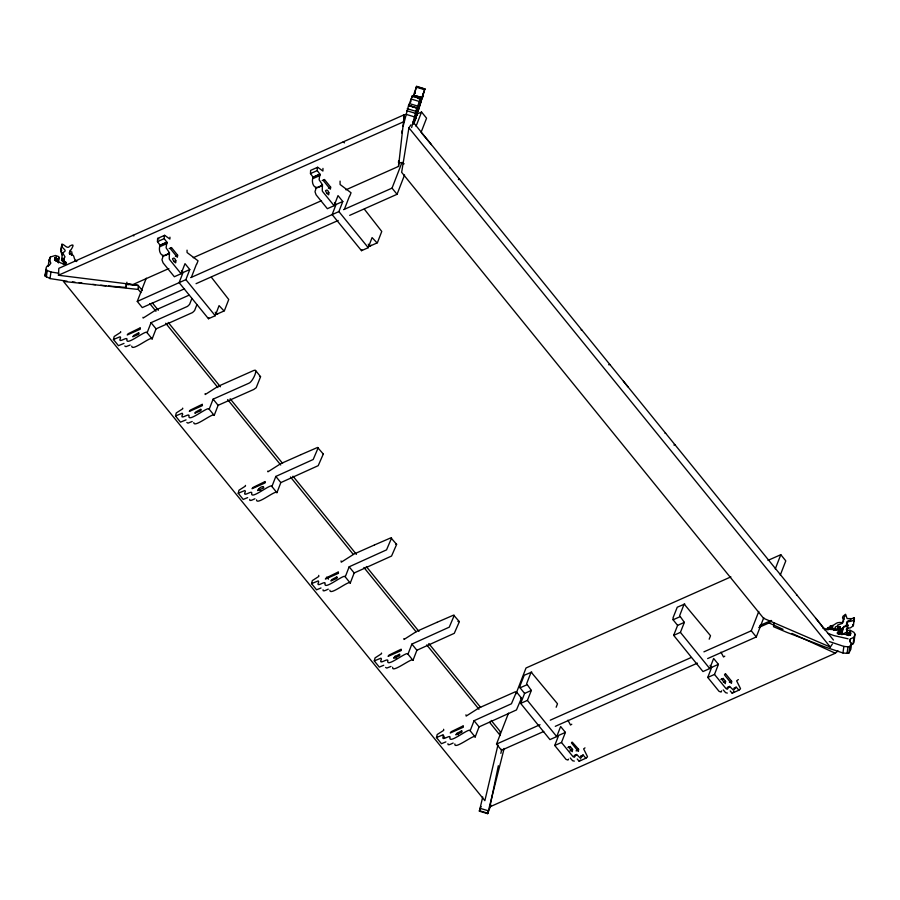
<?xml version="1.0" encoding="UTF-8"?>
<svg xmlns="http://www.w3.org/2000/svg" width="900" height="900" viewBox="0 0 900 900"><rect width="100%" height="100%" fill="white"/><g stroke="black" fill="none" stroke-linecap="round" stroke-linejoin="round"><path stroke-width="1.35" d="M490.905 805.106L487.665 813.656L479.396 811.181L482.726 796.961M487.665 813.656L504.146 748.44M418.849 108.81L417.296 113.558M187.042 250.155L187.076 252.529L198.034 260.82L196.695 264.285M340.076 181.102L340.088 184.489L351.045 192.78L349.706 196.245M169.942 237.161L169.898 239.085L164.678 235.305L157.804 238.331A1.305 0.675 66 0 0 157.567 238.916L157.466 241.639L160.076 245.227M322.965 168.401L322.909 171.045L317.689 167.265L310.815 170.291A1.305 0.675 66 0 0 310.579 170.865L310.478 173.599L313.099 177.188M315.979 187.268L315.675 189.675A4.612 2.396 66 0 1 315.596 189.945L315.146 191.115A6.806 3.544 66 0 0 315.056 191.88L316.08 194.805L327.364 208.699L334.103 205.706L322.762 191.711A6.401 3.33 66 0 1 322.29 190.901L322.335 186.953A4.612 2.396 66 0 0 322.425 186.671L322.47 184.748L319.129 179.809L319.86 174.083L317.228 170.595L317.329 167.873A1.305 0.675 66 0 1 317.498 167.355L317.565 167.299M417.308 113.614L415.046 120.319M168.851 268.56L132.93 284.535L58.455 275.254L58.826 268.335L404.291 114.716L398.52 166.421L345.915 189.821M398.52 166.421L398.824 160.886M412.312 96.772L412.369 95.906L420.626 98.381L416.16 114.413L424.912 88.819L418.871 108.81M822.836 628.031L828.169 629.842C825.188 626.929 831.082 627.581 830.081 626.456L830.183 625.95C836.224 625.511 834.727 621.518 842.197 622.643L843.39 619.898L842.535 617.783L842.985 616.286L845.584 614.261L847.102 618.581L851.839 618.649L854.089 617.805L854.246 619.178C852.637 623.025 844.481 619.571 847.969 625.275L842.974 627.66C841.545 638.449 840.274 633.623 846.416 632.678L847.226 630.844L849.893 630.079L853.965 632.34L855 634.241L854.021 637.2L850.275 639.067L849.904 641.689L851.445 643.331L850.511 649.89L848.947 652.995L847.069 653.355L842.94 652.972L825.75 647.224L786.881 632.374L773.539 626.692L774.101 622.755M62.381 255.319L60.739 251.426L61.931 244.271C64.125 243.72 67.399 250.222 70.043 245.88C76.871 242.213 70.02 250.594 69.199 253.058L69.649 253.766C76.556 255.465 71.933 258.221 76.815 261.113L76.545 261.574M63.551 262.282L61.538 260.224L62.82 258.244M61.672 244.868C61.087 248.951 69.165 250.099 62.55 252.697L65.002 256.882L63.821 258.548L63.922 260.651L66.263 262.856C64.867 266.186 56.88 260.933 54.641 259.391L54.956 257.625L56.227 257.344L55.777 261.18M848.745 635.591L849.915 631.924L850.691 633.499L847.676 634.804L837.124 633.139L837.686 632.059L842.186 630.529L842.974 627.66M831.105 625.995L831.105 626.085A2.711 1.744 8.1 0 1 831.038 626.288L830.88 626.535M849.96 641.689L850.275 639.067M403.639 120.139L404.291 114.716L403.627 120.206M67.028 281.205L50.017 278.572L45.023 275.94L46.305 267.244L47.61 265.635L49.252 265.41L50.861 263.104L49.072 259.898L50.366 257.017L55.406 255.476L58.849 256.635L58.466 262.89M45.934 272.678L46.305 270.056M46.328 277.065L47.261 270.506L45.956 269.381M48.139 266.456L49.072 259.898M49.804 260.944L50.366 257.017M50.017 278.572L50.951 272.014L47.261 270.506M54.585 260.257L54.956 257.625M55.282 259.988L55.665 257.355M55.654 260.572L56.227 257.344M57.06 261.517L57.431 258.896L59.22 257.636M58.095 261.889L58.477 259.256M58.174 262.463L58.736 258.525M60.739 251.426L61.931 244.271M61.538 260.224L62.55 252.697M63.36 264.589L63.922 260.651M63.934 261.36L64.316 258.727M64.215 264.037L64.586 261.416M64.913 264.319L65.284 261.686M65.509 264.78L65.891 262.159M69.604 254.194L70.178 250.346M108.484 286.009L126.157 287.46L126.911 282.218M838.125 634.264L838.496 631.643M838.946 634.151L839.317 631.519M839.722 634.23L840.094 631.609M840.814 633.893L841.185 631.26M841.928 634.601L842.861 628.043M842.94 652.972L843.874 646.414L829.327 641.543M846.416 632.678L847.35 626.119M846.664 634.781L847.969 625.275M847.44 635.299L847.811 632.678L846.293 629.246M849.274 635.141L849.735 632.002M849.544 634.545L849.915 631.924M847.069 653.355L848.002 646.796L849.881 646.436L851.445 643.331M849.994 634.815L850.365 632.183M850.387 635.344L850.759 632.722M848.947 652.995L849.881 646.436M853.717 620.426L854.201 617.805L853.639 621.731M847.271 628.335L850.523 627.806L853.312 625.736L854.46 618.57M850.613 646.538L850.511 649.89M851.546 644.749L853.087 643.77L854.021 637.2M855 634.241L853.942 642.476L853.087 643.77M578.408 749.97L578.621 749.284L572.254 742.174A1.823 0.945 66 0 0 571.961 742.252L571.613 742.635A6.255 3.251 66 0 0 571.489 742.984L578.363 751.421A6.761 3.521 66 0 0 578.52 751.061L578.408 749.97L576.158 750.96M410.94 124.841L408.926 127.811L401.647 172.316L763.582 618.3L830.329 647.066L832.342 644.096M416.543 115.841C417.262 113.974 416.317 115.864 416.745 115.335M416.07 116.843L416.183 116.235A12.409 0.844 -73.4 0 0 416.239 115.965L416.396 115.346A9.022 0.619 -73.4 0 1 416.644 114.514L418.601 107.37L416.081 115.909M412.369 95.906L408.611 105.615L416.902 108.079L420.626 98.381M413.561 124.155L417.262 107.978M498.341 765.731L489.87 806.85L835.335 653.231L837.967 650.936M500.873 753.39L501.728 749.284M401.715 132.919L402.266 130.309M417.577 110.711L417.983 109.069M403.088 126.405L408.679 105.075M411.649 127.53L416.947 107.55M414.428 122.31L415.879 118.08M497.959 744.93L484.864 800.685L63.461 281.43L138.263 289.44L140.918 292.702M414.664 93.206L416.644 86.344L424.879 88.92M410.963 100.778L410.771 101.981M417.589 110.914L417.825 109.969M123.998 343.395L118.451 345.679L113.434 339.502L114.21 336.476L120.712 332.303L120.634 331.639M186.053 419.873L180.506 422.145L175.5 415.98L176.265 412.942L182.768 408.769L182.689 408.116M247.669 497.61L243.225 499.433L238.219 493.256L238.984 490.23L245.486 486.056L245.419 485.392M415.114 120.285L417.105 112.826L416.171 115.627M321.007 587.981L316.575 589.804L311.558 583.627L312.322 580.601L318.825 576.428L318.713 575.381M383.726 665.269L379.294 667.091L374.276 660.915L375.053 657.889L381.555 653.715L381.476 653.051M445.905 741.881L441.473 743.704L436.455 737.539L437.22 734.501L443.734 730.339L443.61 729.281M417.566 111.116L418.174 108.911M480.904 807.255L481.084 806.546M415.89 117.281L416.306 116.01A11.295 0.765 -73.4 0 0 416.486 115.38L417.116 113.839M164.554 235.339L164.486 235.395A1.305 0.675 66 0 0 164.306 235.912L164.216 238.635L166.849 242.123L166.106 247.849L169.447 252.787L169.414 254.711A4.612 2.396 66 0 1 169.324 254.993L169.279 258.952A6.401 3.33 66 0 0 169.751 259.751L181.091 273.746L174.341 276.739L163.069 262.845L162.034 259.92A6.806 3.544 66 0 1 162.124 259.155L162.585 257.985A4.612 2.396 66 0 0 162.664 257.715L162.968 255.308M731.633 681.244L731.531 683.021A6.761 3.521 66 0 1 731.385 683.381L724.511 674.944A6.255 3.251 66 0 1 724.624 674.595L724.984 674.212A1.823 0.945 66 0 1 725.22 674.235L725.456 673.627L731.633 681.244L729.394 682.234M417.6 110.599L418.343 108.281M422.539 96.323L423.821 92.126M417.836 110.317L418.129 108.934M417.611 110.948C420.502 102.15 417.532 111.218 418.725 107.629M412.909 96.907L416.644 86.344M419.681 104.288L421.988 97.875M418.444 109.103L418.646 108.416L418.118 109.373M182.554 414.416C179.28 420.739 188.786 412.976 189.09 415.541A3.24 1.271 -39.1 0 1 189.023 415.789C187.234 423.686 209.07 405.191 209.194 409.23L213.109 399.15L248.749 383.299C252.551 382.207 258.998 368.01 253.71 370.496L218.093 386.336L205.211 394.526L205.054 393.784M160.178 244.958C157.567 250.999 161.708 260.438 169.447 252.787M313.189 176.906C310.59 182.959 314.719 192.398 322.47 184.748M45.371 273.814L45.023 275.94M415.08 93.364L415.282 92.722M853.312 625.736L853.414 624.645L852.716 624.51M417.78 110.677L418.039 109.957M423.45 95.254L422.055 98.809M572.58 749.419L572.276 751.691L569.171 747.911A3.341 1.744 66 0 1 569.194 747.518L569.689 747.067A3.848 2.002 66 0 1 569.903 747.101L570.184 746.494L572.58 749.419L570.33 750.42M725.591 681.379L725.288 683.64L722.216 679.984A3.341 1.744 66 0 1 722.205 679.477L722.7 679.028A3.848 2.002 66 0 1 722.914 679.061L723.206 678.454L725.591 681.379L723.352 682.369M418.556 108.99L421.29 100.699A9.473 0.641 -73.4 0 1 421.414 100.451M181.091 273.746L185.006 263.655L189.776 269.539L183.037 272.543L179.123 282.634L208.474 318.735L208.868 317.723M208.474 318.735L215.224 315.731L219.071 305.629L224.235 311.141L228.746 299.498L211.343 277.211M334.103 205.706L338.017 195.615L342.799 201.499L336.049 204.491L332.134 214.583L361.496 250.684L361.879 249.683M361.496 250.684L368.235 247.691L372.082 237.589L377.257 243.09L381.769 231.458L364.354 209.171M184.523 288.799L142.279 307.586L137.261 301.41L146.273 278.201M124.774 346.016L125.933 346.669L130.151 345.026M131.737 346.118C131.737 352.08 151.583 335.43 152.145 338.94L156.06 328.849L192.566 312.536L194.591 310.579L196.898 304.65M140.085 328.41L140.287 327.803L128.351 333.641A3.51 1.373 -39.1 0 0 128.025 333.889L127.373 334.688A5.029 1.969 -39.1 0 0 127.282 334.957L140.186 329.231A4.489 1.766 -39.1 0 0 140.344 328.894L140.243 328.433M113.434 339.502L120.094 336.769L120.578 337.613A2.239 0.878 -39.1 0 1 120.521 337.882C117.248 344.34 126.742 336.499 127.035 339.075A3.24 1.271 -39.1 0 1 126.968 339.322C125.168 347.22 147.004 328.725 147.127 332.764L151.042 322.673L187.56 306.36L189.574 304.402L191.88 298.474M177.649 255.195L177.412 255.814A1.823 0.945 66 0 1 177.502 256.196L177.435 256.928A6.255 3.251 66 0 1 177.289 257.243L170.438 248.76A6.761 3.521 66 0 1 170.572 248.389L171.472 247.579L177.649 255.195L175.399 256.185M175.905 260.662L175.669 261.27A3.848 2.002 66 0 1 175.792 261.697L175.725 262.676A3.341 1.744 66 0 1 175.523 262.856C174.971 261.821 170.786 258.525 173.317 258.244C174.083 256.714 178.132 262.496 173.621 261.574M137.261 301.41L185.873 279.63L189.776 269.539M191.362 277.358L196.38 264.431M186.829 422.494L187.987 423.146L192.206 421.493M193.792 422.584C193.804 428.558 213.638 411.896 214.2 415.406L218.115 405.315L253.755 389.475L256.196 387.709L260.584 376.74L255.51 370.373M202.14 404.876L202.343 404.269L190.44 410.051A3.51 1.373 -39.1 0 0 190.08 410.355L189.439 411.154A5.029 1.969 -39.1 0 0 189.349 411.424L202.252 405.709A4.489 1.766 -39.1 0 0 202.41 405.36L202.354 404.921M330.66 187.144L330.424 187.763A1.823 0.945 66 0 1 330.525 188.156L330.446 188.888A6.255 3.251 66 0 1 330.3 189.203L323.449 180.72A6.761 3.521 66 0 1 323.584 180.349L324.484 179.539L330.66 187.144L328.41 188.145M328.928 192.623L328.702 193.297A3.848 2.002 66 0 1 328.804 193.657L328.736 194.636A3.341 1.744 66 0 1 328.534 194.816C327.983 193.781 323.798 190.485 326.329 190.204C327.105 188.674 331.144 194.456 326.632 193.534M190.766 277.627L338.884 211.59L342.799 201.499M344.374 209.317L349.391 196.391M249.705 499.399C249.019 502.121 254.014 498.994 254.925 498.78M259.043 488.543L258.817 489.06A3.004 1.181 -39.1 0 0 258.379 489.364L257.58 490.545L263.407 488.081A2.779 1.091 -39.1 0 0 263.632 487.8L263.7 487.147A4.815 1.89 -39.1 0 0 263.329 487.103C264.15 485.269 255.521 488.812 260.741 490.522M256.511 499.871C256.523 505.834 276.356 489.184 276.919 492.694L280.834 482.603L318.206 465.671L323.303 454.027L317.588 447.446L301.151 454.579M238.219 493.256L244.879 490.522L245.351 491.276A2.239 0.878 -39.1 0 1 245.306 491.636C242.021 498.116 251.528 490.207 251.809 492.829A3.24 1.271 -39.1 0 1 251.741 493.076C249.953 500.974 271.789 482.479 271.912 486.517L275.827 476.426L313.2 459.495L318.229 447.66M343.631 209.644L392.04 188.123L402.041 162.326M416.048 126.225L421.56 112.039L426.566 118.204L421.065 132.39M349.684 215.359L397.058 194.299L404.561 174.949M323.044 589.77C322.301 592.492 327.397 589.376 328.275 589.151M329.861 590.242C329.861 596.205 349.706 579.555 350.257 583.065L354.173 572.974L391.556 556.043L396.641 544.399L390.926 537.817L374.49 544.95M338.209 572.535L338.4 571.928L326.464 577.766A3.51 1.373 -39.1 0 0 326.149 578.014L325.496 578.812A5.029 1.969 -39.1 0 0 325.406 579.082L338.31 573.368A4.489 1.766 -39.1 0 0 338.468 573.019L338.355 572.558M311.558 583.627L318.218 580.894L318.69 581.738A2.239 0.878 -39.1 0 1 318.645 582.008C315.405 588.476 324.9 580.601 325.159 583.2A3.24 1.271 -39.1 0 1 325.08 583.447C323.291 591.345 345.127 572.85 345.251 576.889L349.166 566.798L386.539 549.866L391.579 538.031M385.616 667.429L386.775 668.081L390.994 666.439M394.92 656.663L399.623 654.143L399.397 654.716A4.815 1.89 -39.1 0 1 399.668 654.784L399.69 655.459A2.779 1.091 -39.1 0 1 399.465 655.74L393.637 658.204L394.436 657.023A3.004 1.181 -39.1 0 1 394.886 656.719L396.551 658.778M392.67 667.294C391.41 674.033 413.415 656.471 412.988 660.352L416.891 650.261L454.275 633.33L459.36 621.686L453.645 615.105L437.209 622.238M400.928 649.822L401.13 649.215L389.228 654.998A3.51 1.373 -39.1 0 0 388.868 655.301L388.215 656.1A5.029 1.969 -39.1 0 0 388.125 656.37L401.029 650.644A4.489 1.766 -39.1 0 0 401.186 650.306L401.085 649.845M374.276 660.915L380.936 658.181L381.409 658.935A2.239 0.878 -39.1 0 1 381.364 659.295C378.079 665.752 387.641 657.889 387.877 660.488A3.24 1.271 -39.1 0 1 387.81 660.735C386.01 668.633 407.846 650.137 407.97 654.176L411.885 644.085L449.257 627.154L454.298 615.319M447.941 743.67C447.255 746.404 452.25 743.265 453.173 743.051M457.099 733.275L461.801 730.755L461.576 731.329A4.815 1.89 -39.1 0 1 461.846 731.408L461.869 732.082A2.779 1.091 -39.1 0 1 461.644 732.352L455.816 734.827L456.615 733.635A3.004 1.181 -39.1 0 1 457.065 733.331L458.775 735.334M454.849 743.906C453.757 750.623 475.335 733.163 475.166 736.965L479.07 726.885L516.454 709.942L521.483 698.107L516.476 691.931L515.059 691.898L479.048 707.895L466.166 716.085L465.952 714.814M463.106 726.435L463.298 725.827L451.406 731.61A3.51 1.373 -39.1 0 0 451.046 731.925L450.439 732.623A5.029 1.969 -39.1 0 0 450.304 732.982L463.207 727.268A4.489 1.766 -39.1 0 0 463.365 726.919L463.252 726.457M436.455 737.539L443.115 734.794L443.588 735.559A2.239 0.878 -39.1 0 1 443.543 735.908C440.134 742.387 450.09 734.467 450.056 737.1A3.24 1.271 -39.1 0 1 449.989 737.347C448.189 745.245 470.025 726.75 470.149 730.789L474.064 720.709L511.436 703.766L516.476 691.931M543.769 731.464L501.514 750.251L496.507 744.075L508.511 713.126M516.015 693.776L526.016 667.991L730.867 576.9M556.166 707.231L557.505 703.778L531.135 672.109L526.624 683.741L531.337 690.413L527.4 700.403L520.65 703.395L549.967 739.597L556.717 736.594L560.632 726.502L565.403 732.386L561.488 742.477L554.749 745.481L566.021 759.375L567.923 760.061A6.806 3.544 66 0 0 568.294 759.634L568.485 759.161M554.749 745.481L558.664 735.39L565.403 732.386M574.144 756.011L576.596 754.492L580.59 758.329L583.11 755.055L585.877 758.227L587.273 757.091A1.305 0.675 66 0 0 587.486 756.63L583.639 748.901L585 747.877M709.178 639.191L710.528 635.726L684.146 604.058L679.635 615.701L684.36 622.373L680.411 632.363L673.661 635.355L702.979 671.546L709.729 668.554L713.644 658.462L718.414 664.346L714.499 674.438L707.76 677.441L719.044 691.335L720.934 692.021A6.806 3.544 66 0 0 721.249 691.684M707.76 677.441L711.675 667.35L718.414 664.346M721.327 691.549L721.597 690.84M727.155 687.971L729.607 686.441L733.613 690.289L736.133 687.015L738.889 690.188L740.284 689.051A1.305 0.675 66 0 0 740.498 688.579L736.65 680.861L738.337 679.579M703.913 651.847L751.275 630.788L758.779 611.438M775.294 568.879L780.795 554.692L785.801 560.869L780.3 575.055M707.636 658.586L756.293 636.952L763.796 617.614M520.65 703.395L524.599 693.416L531.337 690.413M673.661 635.355L677.61 625.376L684.36 622.373M480.105 809.494L479.396 811.181M371.059 245.205L370.024 246.218L368.257 244.181M414.743 93.15L415.395 91.924M71.438 255.442L72.124 254.014L71.685 251.651M56.318 257.479L56.149 258.559L57.431 258.896M837.45 625.151L842.344 623.374L843.615 621.09A9.473 6.086 8.1 0 0 843.525 620.584M217.8 313.774L216.855 314.179L215.246 312.221M845.426 615.217L844.054 617.479L844.335 619.335M840.758 628.639L840.679 628.695A3.769 2.419 8.1 0 1 840.026 629.066L838.676 629.156A5.816 3.735 8.1 0 1 838.08 629.055M840.184 626.962L839.666 627.57A3.915 2.509 8.1 0 1 839.25 627.986L838.913 628.166A2.081 1.339 8.1 0 1 838.316 628.312L838.316 628.312M758.745 627.514L769.016 622.946L771.637 620.651M580.534 760.095L579.139 761.22L577.204 759.004M157.736 238.388L158.917 239.006M60.998 250.83L61.751 250.301M574.312 761.119L572.602 760.725L570.251 757.98M727.324 693.079L725.625 692.674L723.262 689.94M847.114 621.731L847.046 621.776A5.917 3.802 8.1 0 0 846.675 622.114L846.506 625.016L845.01 626.13A6.413 4.117 8.1 0 1 843.829 626.49L843.525 626.558M571.77 724.23L570.51 725.018L567.923 720.191M724.781 656.179L723.521 656.966L720.934 652.151M827.719 628.819L829.575 629.291A2.79 1.789 8.1 0 0 830.025 629.404L834.851 629.651A2.284 1.463 8.1 0 0 835.571 629.325L835.47 628.504L833.962 628.74A9.022 5.794 8.1 0 1 833.153 628.875L832.545 628.852A12.409 7.965 8.1 0 0 832.039 628.661L827.381 628.29M851.018 619.819L849.24 620.516A6.244 4.005 8.1 0 1 848.284 620.64L848.048 620.651M730.215 690.964L732.15 693.18L733.545 692.055A1.305 0.675 66 0 0 733.759 691.582M416.43 114.311L421.56 112.039M58.455 275.254L403.92 121.635M157.466 241.639L164.216 238.635M310.478 173.599L317.228 170.595M160.11 245.126L166.849 242.123M313.121 177.086L319.86 174.083M159.986 245.464L166.725 242.471M312.998 177.424L319.748 174.431M160.222 246.544L166.961 243.54M313.234 178.493L319.973 175.5M169.222 248.58L171.472 247.579M322.234 180.54L324.484 179.539M162.506 256.32L169.245 253.328M315.517 188.28L322.256 185.276M193.23 257.715L321.536 200.655M196.054 283.68L338.164 220.489M188.933 295.234L156.026 309.87L143.145 318.06L142.999 317.306M216.855 314.179L223.594 311.175M369.866 246.139L376.605 243.135M300.96 454.669L280.811 463.624L267.93 471.814L267.784 471.071M374.299 545.04L354.15 553.995L341.269 562.185L341.055 560.914M437.017 622.316L416.869 631.283L403.988 639.472L403.841 638.719M767.992 560.385L780.795 554.692M524.599 693.416L520.087 687.825L520.043 685.789L524.227 675.259L531.776 672.064M677.61 625.376L673.099 619.785L673.065 617.738L677.25 607.219L684.788 604.024M520.087 687.825L526.826 684.821M673.099 619.785L679.837 616.781M759.69 625.59L771.266 620.438M496.507 744.075L540.034 724.714M550.271 720.169L691.11 657.54M555.289 726.334L697.399 663.143M570.184 746.494L567.934 747.495L570.251 746.539M570.127 750.96L572.377 749.959M576.371 750.285L578.621 749.284M574.346 755.482L576.596 754.492M727.369 687.442L729.607 686.441M580.871 756.056L583.11 755.055M580.725 756.371L582.975 755.381M733.748 688.331L735.998 687.33M579.139 761.22L585.877 758.227M732.15 693.18L738.889 690.188M175.5 415.98L182.16 413.235L182.632 414.079A2.239 0.878 -39.1 0 1 182.588 414.349M833.76 630.18L836.933 629.561M457.897 621.461L459.304 621.495M421.695 133.121L431.426 144.63M449.618 167.906L450.202 167.782M458.415 179.584L459.585 179.336M581.119 329.918L581.681 329.794M608.681 364.748L609.851 364.489M665.055 433.339L665.629 433.226M673.898 445.039L675.023 444.803M796.511 595.361L797.107 595.238M824.951 630.034L815.884 618.379M837.675 628.785C847.001 626.22 829.946 624.712 836.764 629.482M259.515 376.391L260.528 376.549M395.584 544.05L396.585 544.207M520.481 697.95L521.483 698.107M838.71 629.64L841.601 628.594L837.844 628.762M322.594 453.623L323.246 453.836M729.405 686.97L728.617 687.195A4.612 2.396 66 0 0 728.505 687.431L727.459 689.175L726.446 688.905A6.401 3.33 66 0 1 725.85 688.399L714.499 674.438M576.394 755.021L575.606 755.235A4.612 2.396 66 0 0 575.494 755.471L574.447 757.215L573.424 756.945A6.401 3.33 66 0 1 572.839 756.45L561.488 742.477M843.874 646.414L848.002 646.796M100.676 285.221L105.874 285.75M127.035 284.175L138.116 285.356L142.358 290.576M72.405 281.903L75.127 282.229M79.189 282.724L81.9 283.05M92.756 284.366L95.468 284.692M50.951 272.014L58.804 273.229M848.059 638.798L833.884 635.58L827.561 633.24M847.811 632.678L849.116 632.959M833.512 630.259L840.825 629.977L838.834 629.64M416.486 86.614L424.744 89.078M416.261 87.188L424.519 89.663M413.775 95.141L422.044 97.616M413.73 95.31L421.988 97.785M413.618 95.603L421.886 98.066M412.076 96.165L420.334 98.64M417.623 98.314L421.166 99.371M410.963 98.978L419.231 101.441M409.489 103.624L417.746 106.099M408.544 105.289L416.801 107.764M408.6 105.502L415.721 107.719M407.25 108.72L415.507 111.195M406.665 110.689L414.934 113.164M405.743 114.255L414 116.719M398.272 162.079L404.179 163.834M479.891 808.268L488.149 810.731M479.396 810.709L487.665 813.173M265.016 482.186L265.129 482.647A4.489 1.766 -39.1 0 1 264.971 482.985L252.067 488.711A5.029 1.969 -39.1 0 1 252.157 488.441L252.81 487.642A3.51 1.373 -39.1 0 1 253.125 487.395L265.061 481.556L264.859 482.164M769.016 622.946L783.045 629.359M791.977 633.431L835.335 653.231M830.115 627.559L831.915 628.133A11.295 7.256 8.1 0 1 832.556 628.076L832.905 626.186M343.192 141.874L344.464 142.864M133.076 235.316L133.852 235.912M368.235 247.691L338.884 211.59M215.224 315.731L185.873 279.63M623.441 381.251L628.065 386.944M412.954 121.883L833.467 640.046M408.926 127.811L830.329 647.066M392.04 188.123L397.058 194.299M751.275 630.788L756.293 636.952M334.463 202.534L336.049 204.491M710.077 665.381L711.675 667.35M709.729 668.554L680.411 632.363M181.44 270.574L183.037 272.543M556.717 736.594L527.4 700.403M152.28 302.805L158.344 310.286M168.21 322.436L220.421 386.775M230.153 398.767L282.577 463.354M292.984 476.19L356.423 554.355M366.289 566.516L418.939 631.384M428.805 643.556L480.645 707.434M491.209 720.439L500.051 731.34L500.197 735.413L489.577 722.329M149.771 303.615L155.959 311.243M165.69 323.235L217.901 387.574M227.644 399.566L280.733 464.996M290.464 476.989L353.295 554.411M363.915 567.495L416.126 631.822M426.746 644.906L478.957 709.245M151.042 322.673L156.06 328.849M213.109 399.15L218.115 405.315M275.827 476.426L280.834 482.603M349.166 566.798L354.173 572.974M411.885 644.085L416.891 650.261M474.064 720.709L479.07 726.885M147.127 332.764L152.145 338.94M209.194 409.23L214.2 415.406M271.912 486.517L276.919 492.694M345.251 576.889L350.257 583.065M407.97 654.176L412.988 660.352M470.149 730.789L475.166 736.965M395.134 656.123L396.81 658.181M326.779 577.091L328.455 579.15M442.89 735.367L444.566 737.426M63.461 261.27L63.056 260.46M128.171 284.895L127.924 284.265L138.116 285.356L138.263 289.44M126.045 284.535L126.157 287.46M837.562 627.952A4.072 2.621 8.1 0 0 837.832 627.626L837.596 626.704A2.34 1.496 8.1 0 0 837.27 626.524M76.151 260.876L75.116 261.349A2.093 1.35 8.1 0 1 74.88 261.169L75.071 260.494L76.151 260.876M832.241 626.467L831.746 626.85A2.093 1.35 8.1 0 1 831.42 626.895C829.597 626.715 831.724 624.96 832.241 626.467M138.555 333.304L138.555 333.338A4.815 1.89 -39.1 0 1 138.825 333.371L138.847 334.046A2.779 1.091 -39.1 0 1 138.623 334.327L132.795 336.791L133.594 335.61A3.004 1.181 -39.1 0 1 134.044 335.306L138.78 332.73L138.555 333.304M200.61 409.77L200.61 409.815A4.815 1.89 -39.1 0 1 200.88 409.849L200.914 410.524A2.779 1.091 -39.1 0 1 200.689 410.794L194.805 413.213L195.66 412.076A3.004 1.181 -39.1 0 1 196.099 411.772L200.835 409.196L200.61 409.77M336.679 577.429L336.668 577.474A4.815 1.89 -39.1 0 1 336.949 577.508L336.971 578.171A2.779 1.091 -39.1 0 1 336.746 578.452L330.919 580.928L331.718 579.735A3.004 1.181 -39.1 0 1 332.168 579.431L336.904 576.855L336.679 577.429M723.206 678.454L720.956 679.455L723.262 678.499"/></g></svg>
